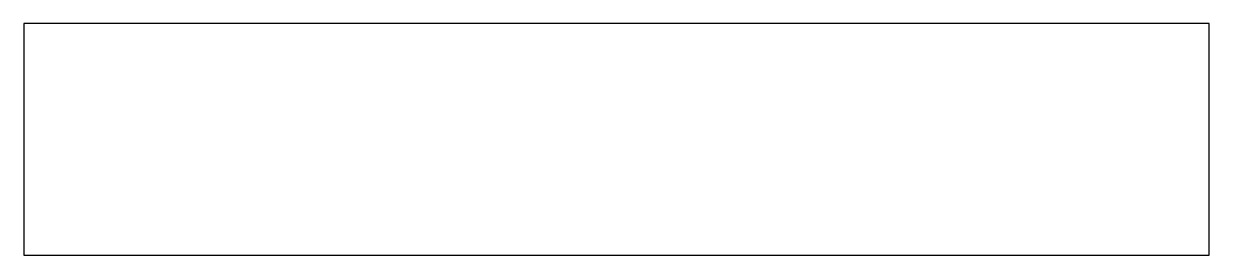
# Model space of a CAD drawing. Header units: metres. Extents: x -18.5 to 13.8, y -1.1 to 46.5.
# Drawn here: x -18.55 to 13.75, y -1.1 to 5.22 of the extents above.
import ezdxf

# ---------------------------------------------------------------- set-up
doc = ezdxf.new("R2010")
doc.units = ezdxf.units.M

msp = doc.modelspace()

# ---------------------------------------------------------------- linework, layer by layer
for p, q in [((-15.363, 5.224), (-18.55, 5.224)), ((-18.55, 5.224), (-18.55, 3.802)), ((-13.91, 5.224), (-15.363, 5.224)), ((3.607, 5.224), (-13.91, 5.224)), ((11.307, 5.224), (3.607, 5.224)), ((12.76, 5.224), (11.307, 5.224)), ((13.75, 5.224), (12.76, 5.224)), ((13.75, 3.156), (13.75, 5.224)), ((-18.55, 3.802), (-18.55, 3.757)), ((-18.55, 3.757), (-18.55, 3.722)), ((-18.55, 3.722), (-18.55, 0.196)), ((13.75, -1.1), (13.75, 3.156)), ((-18.55, 0.196), (-18.55, 0.055)), ((-18.55, 0.055), (-18.55, -0.049)), ((-18.55, -0.049), (-18.55, -0.114)), ((-18.55, -0.114), (-18.55, -0.718)), ((-18.55, -0.718), (-18.55, -0.756)), ((-18.55, -0.756), (-18.55, -0.769)), ((-18.55, -0.769), (-18.55, -1.1)), ((-18.55, -1.1), (-16.974, -1.1)), ((-16.974, -1.1), (-12.745, -1.1)), ((-12.745, -1.1), (-12.545, -1.1)), ((-12.545, -1.1), (-12.28, -1.1)), ((-12.28, -1.1), (-11.965, -1.1)), ((-11.965, -1.1), (-11.623, -1.1)), ((-11.623, -1.1), (-11.286, -1.1)), ((-11.286, -1.1), (-10.987, -1.1)), ((-10.987, -1.1), (-10.755, -1.1)), ((-10.755, -1.1), (-10.61, -1.1)), ((-10.61, -1.1), (-3.814, -1.1)), ((-3.814, -1.1), (-3.065, -1.1)), ((-3.065, -1.1), (10.099, -1.1)), ((10.099, -1.1), (10.193, -1.1)), ((10.193, -1.1), (10.37, -1.1)), ((10.37, -1.1), (10.618, -1.1)), ((10.618, -1.1), (10.917, -1.1)), ((10.917, -1.1), (11.237, -1.1)), ((11.237, -1.1), (11.547, -1.1)), ((11.547, -1.1), (11.819, -1.1)), ((11.819, -1.1), (12.035, -1.1)), ((12.035, -1.1), (12.183, -1.1)), ((12.183, -1.1), (13.75, -1.1)), ((12.183, -1.1), (12.183, -1.1))]:
    msp.add_line(p, q)

doc.saveas('drawing.dxf')
